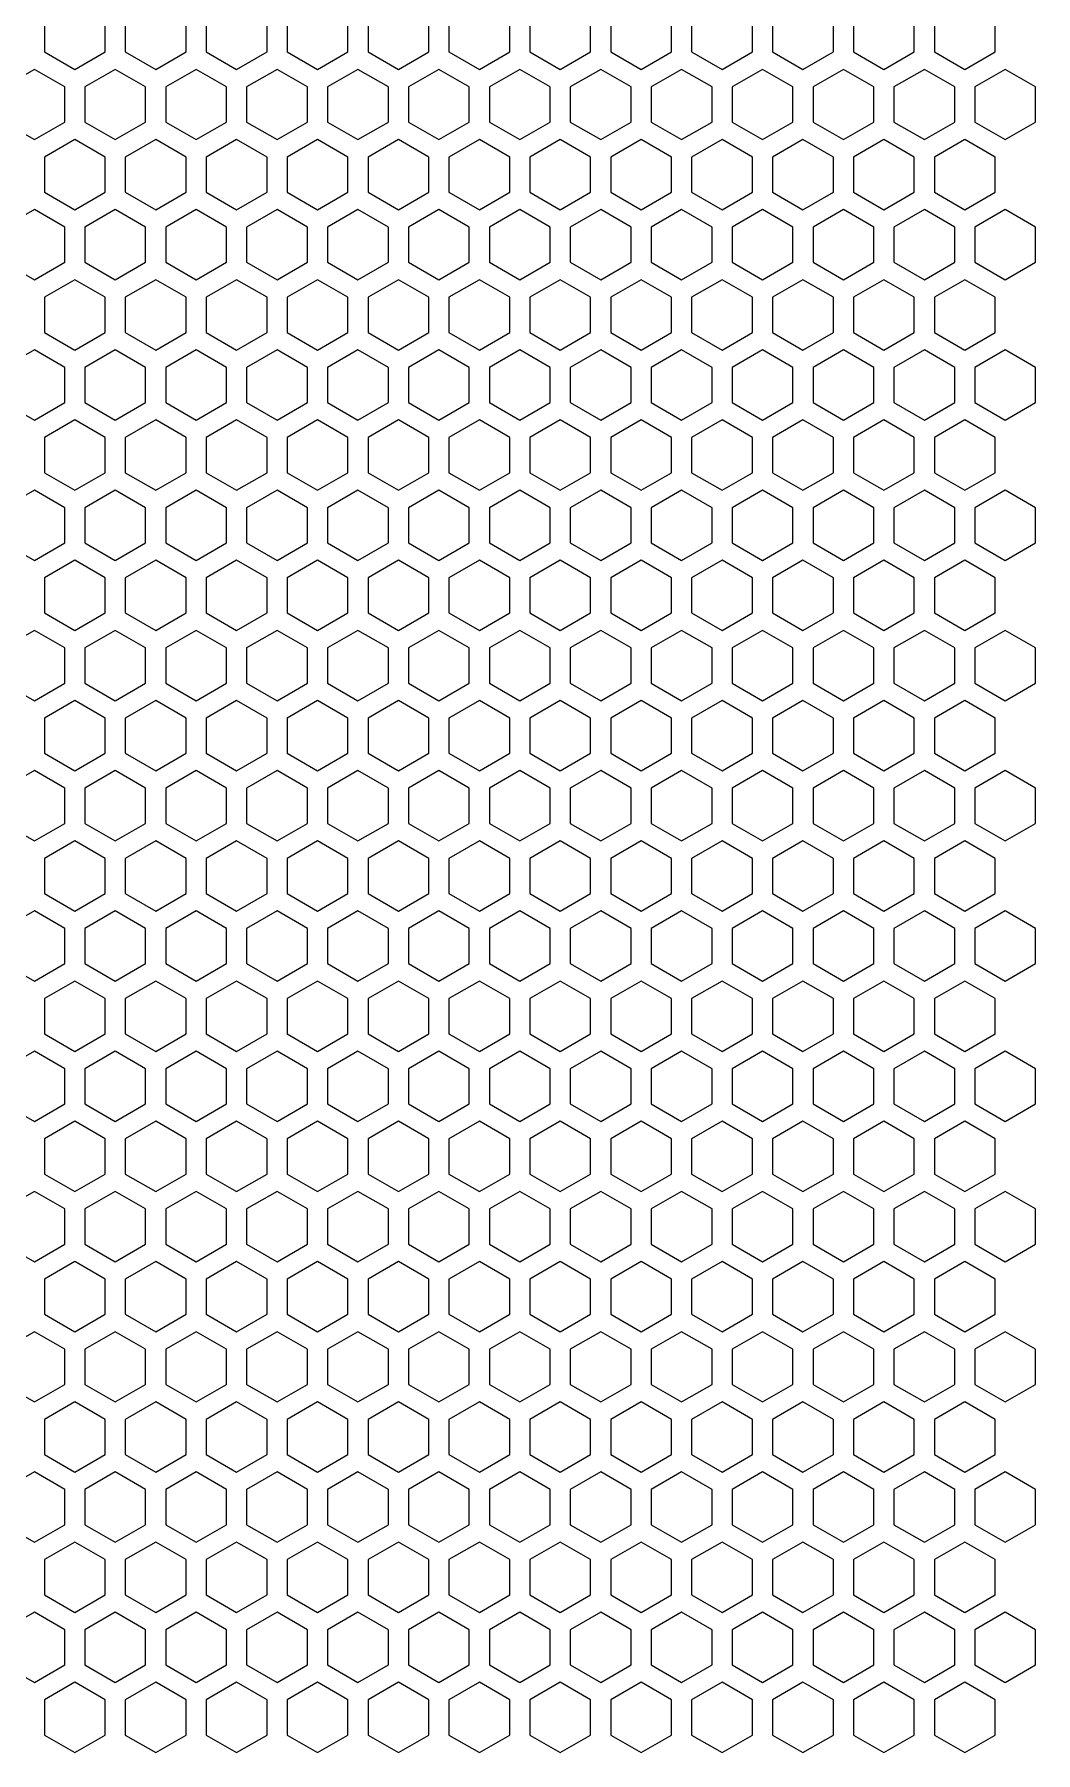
# Model space of a CAD drawing. Extents: x 2 to 204, y 16 to 190.
# Drawn here: x 154.3 to 204.2, y 15.5 to 101.1 of the extents above; entities that cross this region are included whole.
import ezdxf

# ---------------------------------------------------------------- set-up
doc = ezdxf.new("R2010")
doc.units = 0

msp = doc.modelspace()

# ---------------------------------------------------------------- linework, layer by layer
at = {"color": 7}
for points in [[(157.850187, 101.925876), (156.334645, 102.800876), (154.819103, 101.925876), (154.819103, 100.175879), (156.334645, 99.30088), (157.850187, 100.175879), (157.850187, 101.925876)], [(161.881273, 101.925876), (160.365728, 102.800876), (158.850186, 101.925876), (158.850186, 100.175879), (160.365728, 99.30088), (161.881273, 100.175879), (161.881273, 101.925876)], [(165.912357, 101.925876), (164.396815, 102.800876), (162.88127, 101.925876), (162.88127, 100.175879), (164.396815, 99.30088), (165.912357, 100.175879), (165.912357, 101.925876)], [(169.94344, 101.925876), (168.427898, 102.800876), (166.912356, 101.925876), (166.912356, 100.175879), (168.427898, 99.30088), (169.94344, 100.175879), (169.94344, 101.925876)], [(173.974523, 101.925876), (172.458981, 102.800876), (170.943439, 101.925876), (170.943439, 100.175879), (172.458981, 99.30088), (173.974523, 100.175879), (173.974523, 101.925876)], [(178.005607, 101.925876), (176.490065, 102.800876), (174.974523, 101.925876), (174.974523, 100.175879), (176.490065, 99.30088), (178.005607, 100.175879), (178.005607, 101.925876)], [(182.036693, 101.925876), (180.521148, 102.800876), (179.005606, 101.925876), (179.005606, 100.175879), (180.521148, 99.30088), (182.036693, 100.175879), (182.036693, 101.925876)], [(186.067776, 101.925876), (184.552232, 102.800876), (183.03669, 101.925876), (183.03669, 100.175879), (184.552232, 99.30088), (186.067776, 100.175879), (186.067776, 101.925876)], [(190.09886, 101.925876), (188.583315, 102.800876), (187.067773, 101.925876), (187.067773, 100.175879), (188.583315, 99.30088), (190.09886, 100.175879), (190.09886, 101.925876)], [(194.129943, 101.925876), (192.614401, 102.800876), (191.098856, 101.925876), (191.098856, 100.175879), (192.614401, 99.30088), (194.129943, 100.175879), (194.129943, 101.925876)], [(198.161026, 101.925876), (196.645484, 102.800876), (195.129942, 101.925876), (195.129942, 100.175879), (196.645484, 99.30088), (198.161026, 100.175879), (198.161026, 101.925876)], [(202.19211, 101.925876), (200.676568, 102.800876), (199.161026, 101.925876), (199.161026, 100.175879), (200.676568, 99.30088), (202.19211, 100.175879), (202.19211, 101.925876)], [(155.834647, 98.434857), (154.319105, 99.309854), (152.80356, 98.434857), (152.80356, 96.684858), (154.319105, 95.809858), (155.834647, 96.684858), (155.834647, 98.434857)], [(159.86573, 98.434857), (158.350188, 99.309854), (156.834646, 98.434857), (156.834646, 96.684858), (158.350188, 95.809858), (159.86573, 96.684858), (159.86573, 98.434857)], [(163.896814, 98.434857), (162.381272, 99.309854), (160.86573, 98.434857), (160.86573, 96.684858), (162.381272, 95.809858), (163.896814, 96.684858), (163.896814, 98.434857)], [(167.927897, 98.434857), (166.412355, 99.309854), (164.896813, 98.434857), (164.896813, 96.684858), (166.412355, 95.809858), (167.927897, 96.684858), (167.927897, 98.434857)], [(171.95898, 98.434857), (170.443438, 99.309854), (168.927896, 98.434857), (168.927896, 96.684858), (170.443438, 95.809858), (171.95898, 96.684858), (171.95898, 98.434857)], [(175.990066, 98.434857), (174.474524, 99.309854), (172.95898, 98.434857), (172.95898, 96.684858), (174.474524, 95.809858), (175.990066, 96.684858), (175.990066, 98.434857)], [(180.02115, 98.434857), (178.505608, 99.309854), (176.990063, 98.434857), (176.990063, 96.684858), (178.505608, 95.809858), (180.02115, 96.684858), (180.02115, 98.434857)], [(184.052233, 98.434857), (182.536691, 99.309854), (181.021147, 98.434857), (181.021147, 96.684858), (182.536691, 95.809858), (184.052233, 96.684858), (184.052233, 98.434857)], [(188.083317, 98.434857), (186.567775, 99.309854), (185.052233, 98.434857), (185.052233, 96.684858), (186.567775, 95.809858), (188.083317, 96.684858), (188.083317, 98.434857)], [(192.1144, 98.434857), (190.598858, 99.309854), (189.083316, 98.434857), (189.083316, 96.684858), (190.598858, 95.809858), (192.1144, 96.684858), (192.1144, 98.434857)], [(196.145486, 98.434857), (194.629941, 99.309854), (193.114399, 98.434857), (193.114399, 96.684858), (194.629941, 95.809858), (196.145486, 96.684858), (196.145486, 98.434857)], [(200.176569, 98.434857), (198.661025, 99.309854), (197.145483, 98.434857), (197.145483, 96.684858), (198.661025, 95.809858), (200.176569, 96.684858), (200.176569, 98.434857)], [(204.207653, 98.434857), (202.692108, 99.309854), (201.176569, 98.434857), (201.176569, 96.684858), (202.692108, 95.809858), (204.207653, 96.684858), (204.207653, 98.434857)], [(157.850187, 94.943835), (156.334645, 95.818835), (154.819103, 94.943835), (154.819103, 93.193838), (156.334645, 92.318839), (157.850187, 93.193838), (157.850187, 94.943835)], [(161.881273, 94.943835), (160.365728, 95.818835), (158.850186, 94.943835), (158.850186, 93.193838), (160.365728, 92.318839), (161.881273, 93.193838), (161.881273, 94.943835)], [(165.912357, 94.943835), (164.396815, 95.818835), (162.88127, 94.943835), (162.88127, 93.193838), (164.396815, 92.318839), (165.912357, 93.193838), (165.912357, 94.943835)], [(169.94344, 94.943835), (168.427898, 95.818835), (166.912356, 94.943835), (166.912356, 93.193838), (168.427898, 92.318839), (169.94344, 93.193838), (169.94344, 94.943835)], [(173.974523, 94.943835), (172.458981, 95.818835), (170.943439, 94.943835), (170.943439, 93.193838), (172.458981, 92.318839), (173.974523, 93.193838), (173.974523, 94.943835)], [(178.005607, 94.943835), (176.490065, 95.818835), (174.974523, 94.943835), (174.974523, 93.193838), (176.490065, 92.318839), (178.005607, 93.193838), (178.005607, 94.943835)], [(182.036693, 94.943835), (180.521148, 95.818835), (179.005606, 94.943835), (179.005606, 93.193838), (180.521148, 92.318839), (182.036693, 93.193838), (182.036693, 94.943835)], [(186.067776, 94.943835), (184.552232, 95.818835), (183.03669, 94.943835), (183.03669, 93.193838), (184.552232, 92.318839), (186.067776, 93.193838), (186.067776, 94.943835)], [(190.09886, 94.943835), (188.583315, 95.818835), (187.067773, 94.943835), (187.067773, 93.193838), (188.583315, 92.318839), (190.09886, 93.193838), (190.09886, 94.943835)], [(194.129943, 94.943835), (192.614401, 95.818835), (191.098856, 94.943835), (191.098856, 93.193838), (192.614401, 92.318839), (194.129943, 93.193838), (194.129943, 94.943835)], [(198.161026, 94.943835), (196.645484, 95.818835), (195.129942, 94.943835), (195.129942, 93.193838), (196.645484, 92.318839), (198.161026, 93.193838), (198.161026, 94.943835)], [(202.19211, 94.943835), (200.676568, 95.818835), (199.161026, 94.943835), (199.161026, 93.193838), (200.676568, 92.318839), (202.19211, 93.193838), (202.19211, 94.943835)], [(155.834647, 91.452813), (154.319105, 92.327813), (152.80356, 91.452813), (152.80356, 89.702817), (154.319105, 88.827817), (155.834647, 89.702817), (155.834647, 91.452813)], [(159.86573, 91.452813), (158.350188, 92.327813), (156.834646, 91.452813), (156.834646, 89.702817), (158.350188, 88.827817), (159.86573, 89.702817), (159.86573, 91.452813)], [(163.896814, 91.452813), (162.381272, 92.327813), (160.86573, 91.452813), (160.86573, 89.702817), (162.381272, 88.827817), (163.896814, 89.702817), (163.896814, 91.452813)], [(167.927897, 91.452813), (166.412355, 92.327813), (164.896813, 91.452813), (164.896813, 89.702817), (166.412355, 88.827817), (167.927897, 89.702817), (167.927897, 91.452813)], [(171.95898, 91.452813), (170.443438, 92.327813), (168.927896, 91.452813), (168.927896, 89.702817), (170.443438, 88.827817), (171.95898, 89.702817), (171.95898, 91.452813)], [(175.990066, 91.452813), (174.474524, 92.327813), (172.95898, 91.452813), (172.95898, 89.702817), (174.474524, 88.827817), (175.990066, 89.702817), (175.990066, 91.452813)], [(180.02115, 91.452813), (178.505608, 92.327813), (176.990063, 91.452813), (176.990063, 89.702817), (178.505608, 88.827817), (180.02115, 89.702817), (180.02115, 91.452813)], [(184.052233, 91.452813), (182.536691, 92.327813), (181.021147, 91.452813), (181.021147, 89.702817), (182.536691, 88.827817), (184.052233, 89.702817), (184.052233, 91.452813)], [(188.083317, 91.452813), (186.567775, 92.327813), (185.052233, 91.452813), (185.052233, 89.702817), (186.567775, 88.827817), (188.083317, 89.702817), (188.083317, 91.452813)], [(192.1144, 91.452813), (190.598858, 92.327813), (189.083316, 91.452813), (189.083316, 89.702817), (190.598858, 88.827817), (192.1144, 89.702817), (192.1144, 91.452813)], [(196.145486, 91.452813), (194.629941, 92.327813), (193.114399, 91.452813), (193.114399, 89.702817), (194.629941, 88.827817), (196.145486, 89.702817), (196.145486, 91.452813)], [(200.176569, 91.452813), (198.661025, 92.327813), (197.145483, 91.452813), (197.145483, 89.702817), (198.661025, 88.827817), (200.176569, 89.702817), (200.176569, 91.452813)], [(204.207653, 91.452813), (202.692108, 92.327813), (201.176569, 91.452813), (201.176569, 89.702817), (202.692108, 88.827817), (204.207653, 89.702817), (204.207653, 91.452813)], [(157.850187, 87.961794), (156.334645, 88.836791), (154.819103, 87.961794), (154.819103, 86.211795), (156.334645, 85.336797), (157.850187, 86.211795), (157.850187, 87.961794)], [(161.881273, 87.961794), (160.365728, 88.836791), (158.850186, 87.961794), (158.850186, 86.211795), (160.365728, 85.336797), (161.881273, 86.211795), (161.881273, 87.961794)], [(165.912357, 87.961794), (164.396815, 88.836791), (162.88127, 87.961794), (162.88127, 86.211795), (164.396815, 85.336797), (165.912357, 86.211795), (165.912357, 87.961794)], [(169.94344, 87.961794), (168.427898, 88.836791), (166.912356, 87.961794), (166.912356, 86.211795), (168.427898, 85.336797), (169.94344, 86.211795), (169.94344, 87.961794)], [(173.974523, 87.961794), (172.458981, 88.836791), (170.943439, 87.961794), (170.943439, 86.211795), (172.458981, 85.336797), (173.974523, 86.211795), (173.974523, 87.961794)], [(178.005607, 87.961794), (176.490065, 88.836791), (174.974523, 87.961794), (174.974523, 86.211795), (176.490065, 85.336797), (178.005607, 86.211795), (178.005607, 87.961794)], [(182.036693, 87.961794), (180.521148, 88.836791), (179.005606, 87.961794), (179.005606, 86.211795), (180.521148, 85.336797), (182.036693, 86.211795), (182.036693, 87.961794)], [(186.067776, 87.961794), (184.552232, 88.836791), (183.03669, 87.961794), (183.03669, 86.211795), (184.552232, 85.336797), (186.067776, 86.211795), (186.067776, 87.961794)], [(190.09886, 87.961794), (188.583315, 88.836791), (187.067773, 87.961794), (187.067773, 86.211795), (188.583315, 85.336797), (190.09886, 86.211795), (190.09886, 87.961794)], [(194.129943, 87.961794), (192.614401, 88.836791), (191.098856, 87.961794), (191.098856, 86.211795), (192.614401, 85.336797), (194.129943, 86.211795), (194.129943, 87.961794)], [(198.161026, 87.961794), (196.645484, 88.836791), (195.129942, 87.961794), (195.129942, 86.211795), (196.645484, 85.336797), (198.161026, 86.211795), (198.161026, 87.961794)], [(202.19211, 87.961794), (200.676568, 88.836791), (199.161026, 87.961794), (199.161026, 86.211795), (200.676568, 85.336797), (202.19211, 86.211795), (202.19211, 87.961794)], [(155.834647, 84.470772), (154.319105, 85.345772), (152.80356, 84.470772), (152.80356, 82.720775), (154.319105, 81.845776), (155.834647, 82.720775), (155.834647, 84.470772)], [(159.86573, 84.470772), (158.350188, 85.345772), (156.834646, 84.470772), (156.834646, 82.720775), (158.350188, 81.845776), (159.86573, 82.720775), (159.86573, 84.470772)], [(163.896814, 84.470772), (162.381272, 85.345772), (160.86573, 84.470772), (160.86573, 82.720775), (162.381272, 81.845776), (163.896814, 82.720775), (163.896814, 84.470772)], [(167.927897, 84.470772), (166.412355, 85.345772), (164.896813, 84.470772), (164.896813, 82.720775), (166.412355, 81.845776), (167.927897, 82.720775), (167.927897, 84.470772)], [(171.95898, 84.470772), (170.443438, 85.345772), (168.927896, 84.470772), (168.927896, 82.720775), (170.443438, 81.845776), (171.95898, 82.720775), (171.95898, 84.470772)], [(175.990066, 84.470772), (174.474524, 85.345772), (172.95898, 84.470772), (172.95898, 82.720775), (174.474524, 81.845776), (175.990066, 82.720775), (175.990066, 84.470772)], [(180.02115, 84.470772), (178.505608, 85.345772), (176.990063, 84.470772), (176.990063, 82.720775), (178.505608, 81.845776), (180.02115, 82.720775), (180.02115, 84.470772)], [(184.052233, 84.470772), (182.536691, 85.345772), (181.021147, 84.470772), (181.021147, 82.720775), (182.536691, 81.845776), (184.052233, 82.720775), (184.052233, 84.470772)], [(188.083317, 84.470772), (186.567775, 85.345772), (185.052233, 84.470772), (185.052233, 82.720775), (186.567775, 81.845776), (188.083317, 82.720775), (188.083317, 84.470772)], [(192.1144, 84.470772), (190.598858, 85.345772), (189.083316, 84.470772), (189.083316, 82.720775), (190.598858, 81.845776), (192.1144, 82.720775), (192.1144, 84.470772)], [(196.145486, 84.470772), (194.629941, 85.345772), (193.114399, 84.470772), (193.114399, 82.720775), (194.629941, 81.845776), (196.145486, 82.720775), (196.145486, 84.470772)], [(200.176569, 84.470772), (198.661025, 85.345772), (197.145483, 84.470772), (197.145483, 82.720775), (198.661025, 81.845776), (200.176569, 82.720775), (200.176569, 84.470772)], [(204.207653, 84.470772), (202.692108, 85.345772), (201.176569, 84.470772), (201.176569, 82.720775), (202.692108, 81.845776), (204.207653, 82.720775), (204.207653, 84.470772)], [(157.850187, 80.97975), (156.334645, 81.85475), (154.819103, 80.97975), (154.819103, 79.229754), (156.334645, 78.354754), (157.850187, 79.229754), (157.850187, 80.97975)], [(161.881273, 80.97975), (160.365728, 81.85475), (158.850186, 80.97975), (158.850186, 79.229754), (160.365728, 78.354754), (161.881273, 79.229754), (161.881273, 80.97975)], [(165.912357, 80.97975), (164.396815, 81.85475), (162.88127, 80.97975), (162.88127, 79.229754), (164.396815, 78.354754), (165.912357, 79.229754), (165.912357, 80.97975)], [(169.94344, 80.97975), (168.427898, 81.85475), (166.912356, 80.97975), (166.912356, 79.229754), (168.427898, 78.354754), (169.94344, 79.229754), (169.94344, 80.97975)], [(173.974523, 80.97975), (172.458981, 81.85475), (170.943439, 80.97975), (170.943439, 79.229754), (172.458981, 78.354754), (173.974523, 79.229754), (173.974523, 80.97975)], [(178.005607, 80.97975), (176.490065, 81.85475), (174.974523, 80.97975), (174.974523, 79.229754), (176.490065, 78.354754), (178.005607, 79.229754), (178.005607, 80.97975)], [(182.036693, 80.97975), (180.521148, 81.85475), (179.005606, 80.97975), (179.005606, 79.229754), (180.521148, 78.354754), (182.036693, 79.229754), (182.036693, 80.97975)], [(186.067776, 80.97975), (184.552232, 81.85475), (183.03669, 80.97975), (183.03669, 79.229754), (184.552232, 78.354754), (186.067776, 79.229754), (186.067776, 80.97975)], [(190.09886, 80.97975), (188.583315, 81.85475), (187.067773, 80.97975), (187.067773, 79.229754), (188.583315, 78.354754), (190.09886, 79.229754), (190.09886, 80.97975)], [(194.129943, 80.97975), (192.614401, 81.85475), (191.098856, 80.97975), (191.098856, 79.229754), (192.614401, 78.354754), (194.129943, 79.229754), (194.129943, 80.97975)], [(198.161026, 80.97975), (196.645484, 81.85475), (195.129942, 80.97975), (195.129942, 79.229754), (196.645484, 78.354754), (198.161026, 79.229754), (198.161026, 80.97975)], [(202.19211, 80.97975), (200.676568, 81.85475), (199.161026, 80.97975), (199.161026, 79.229754), (200.676568, 78.354754), (202.19211, 79.229754), (202.19211, 80.97975)], [(155.834647, 77.488731), (154.319105, 78.363728), (152.80356, 77.488731), (152.80356, 75.738732), (154.319105, 74.863735), (155.834647, 75.738732), (155.834647, 77.488731)], [(159.86573, 77.488731), (158.350188, 78.363728), (156.834646, 77.488731), (156.834646, 75.738732), (158.350188, 74.863735), (159.86573, 75.738732), (159.86573, 77.488731)], [(163.896814, 77.488731), (162.381272, 78.363728), (160.86573, 77.488731), (160.86573, 75.738732), (162.381272, 74.863735), (163.896814, 75.738732), (163.896814, 77.488731)], [(167.927897, 77.488731), (166.412355, 78.363728), (164.896813, 77.488731), (164.896813, 75.738732), (166.412355, 74.863735), (167.927897, 75.738732), (167.927897, 77.488731)], [(171.95898, 77.488731), (170.443438, 78.363728), (168.927896, 77.488731), (168.927896, 75.738732), (170.443438, 74.863735), (171.95898, 75.738732), (171.95898, 77.488731)], [(175.990066, 77.488731), (174.474524, 78.363728), (172.95898, 77.488731), (172.95898, 75.738732), (174.474524, 74.863735), (175.990066, 75.738732), (175.990066, 77.488731)], [(180.02115, 77.488731), (178.505608, 78.363728), (176.990063, 77.488731), (176.990063, 75.738732), (178.505608, 74.863735), (180.02115, 75.738732), (180.02115, 77.488731)], [(184.052233, 77.488731), (182.536691, 78.363728), (181.021147, 77.488731), (181.021147, 75.738732), (182.536691, 74.863735), (184.052233, 75.738732), (184.052233, 77.488731)], [(188.083317, 77.488731), (186.567775, 78.363728), (185.052233, 77.488731), (185.052233, 75.738732), (186.567775, 74.863735), (188.083317, 75.738732), (188.083317, 77.488731)], [(192.1144, 77.488731), (190.598858, 78.363728), (189.083316, 77.488731), (189.083316, 75.738732), (190.598858, 74.863735), (192.1144, 75.738732), (192.1144, 77.488731)], [(196.145486, 77.488731), (194.629941, 78.363728), (193.114399, 77.488731), (193.114399, 75.738732), (194.629941, 74.863735), (196.145486, 75.738732), (196.145486, 77.488731)], [(200.176569, 77.488731), (198.661025, 78.363728), (197.145483, 77.488731), (197.145483, 75.738732), (198.661025, 74.863735), (200.176569, 75.738732), (200.176569, 77.488731)], [(204.207653, 77.488731), (202.692108, 78.363728), (201.176569, 77.488731), (201.176569, 75.738732), (202.692108, 74.863735), (204.207653, 75.738732), (204.207653, 77.488731)], [(157.850187, 73.997709), (156.334645, 74.872707), (154.819103, 73.997709), (154.819103, 72.24771), (156.334645, 71.372713), (157.850187, 72.24771), (157.850187, 73.997709)], [(161.881273, 73.997709), (160.365728, 74.872707), (158.850186, 73.997709), (158.850186, 72.24771), (160.365728, 71.372713), (161.881273, 72.24771), (161.881273, 73.997709)], [(165.912357, 73.997709), (164.396815, 74.872707), (162.88127, 73.997709), (162.88127, 72.24771), (164.396815, 71.372713), (165.912357, 72.24771), (165.912357, 73.997709)], [(169.94344, 73.997709), (168.427898, 74.872707), (166.912356, 73.997709), (166.912356, 72.24771), (168.427898, 71.372713), (169.94344, 72.24771), (169.94344, 73.997709)], [(173.974523, 73.997709), (172.458981, 74.872707), (170.943439, 73.997709), (170.943439, 72.24771), (172.458981, 71.372713), (173.974523, 72.24771), (173.974523, 73.997709)], [(178.005607, 73.997709), (176.490065, 74.872707), (174.974523, 73.997709), (174.974523, 72.24771), (176.490065, 71.372713), (178.005607, 72.24771), (178.005607, 73.997709)], [(182.036693, 73.997709), (180.521148, 74.872707), (179.005606, 73.997709), (179.005606, 72.24771), (180.521148, 71.372713), (182.036693, 72.24771), (182.036693, 73.997709)], [(186.067776, 73.997709), (184.552232, 74.872707), (183.03669, 73.997709), (183.03669, 72.24771), (184.552232, 71.372713), (186.067776, 72.24771), (186.067776, 73.997709)], [(190.09886, 73.997709), (188.583315, 74.872707), (187.067773, 73.997709), (187.067773, 72.24771), (188.583315, 71.372713), (190.09886, 72.24771), (190.09886, 73.997709)], [(194.129943, 73.997709), (192.614401, 74.872707), (191.098856, 73.997709), (191.098856, 72.24771), (192.614401, 71.372713), (194.129943, 72.24771), (194.129943, 73.997709)], [(198.161026, 73.997709), (196.645484, 74.872707), (195.129942, 73.997709), (195.129942, 72.24771), (196.645484, 71.372713), (198.161026, 72.24771), (198.161026, 73.997709)], [(202.19211, 73.997709), (200.676568, 74.872707), (199.161026, 73.997709), (199.161026, 72.24771), (200.676568, 71.372713), (202.19211, 72.24771), (202.19211, 73.997709)], [(155.834647, 70.506688), (154.319105, 71.381687), (152.80356, 70.506688), (152.80356, 68.756691), (154.319105, 67.881691), (155.834647, 68.756691), (155.834647, 70.506688)], [(159.86573, 70.506688), (158.350188, 71.381687), (156.834646, 70.506688), (156.834646, 68.756691), (158.350188, 67.881691), (159.86573, 68.756691), (159.86573, 70.506688)], [(163.896814, 70.506688), (162.381272, 71.381687), (160.86573, 70.506688), (160.86573, 68.756691), (162.381272, 67.881691), (163.896814, 68.756691), (163.896814, 70.506688)], [(167.927897, 70.506688), (166.412355, 71.381687), (164.896813, 70.506688), (164.896813, 68.756691), (166.412355, 67.881691), (167.927897, 68.756691), (167.927897, 70.506688)], [(171.95898, 70.506688), (170.443438, 71.381687), (168.927896, 70.506688), (168.927896, 68.756691), (170.443438, 67.881691), (171.95898, 68.756691), (171.95898, 70.506688)], [(175.990066, 70.506688), (174.474524, 71.381687), (172.95898, 70.506688), (172.95898, 68.756691), (174.474524, 67.881691), (175.990066, 68.756691), (175.990066, 70.506688)], [(180.02115, 70.506688), (178.505608, 71.381687), (176.990063, 70.506688), (176.990063, 68.756691), (178.505608, 67.881691), (180.02115, 68.756691), (180.02115, 70.506688)], [(184.052233, 70.506688), (182.536691, 71.381687), (181.021147, 70.506688), (181.021147, 68.756691), (182.536691, 67.881691), (184.052233, 68.756691), (184.052233, 70.506688)], [(188.083317, 70.506688), (186.567775, 71.381687), (185.052233, 70.506688), (185.052233, 68.756691), (186.567775, 67.881691), (188.083317, 68.756691), (188.083317, 70.506688)], [(192.1144, 70.506688), (190.598858, 71.381687), (189.083316, 70.506688), (189.083316, 68.756691), (190.598858, 67.881691), (192.1144, 68.756691), (192.1144, 70.506688)], [(196.145486, 70.506688), (194.629941, 71.381687), (193.114399, 70.506688), (193.114399, 68.756691), (194.629941, 67.881691), (196.145486, 68.756691), (196.145486, 70.506688)], [(200.176569, 70.506688), (198.661025, 71.381687), (197.145483, 70.506688), (197.145483, 68.756691), (198.661025, 67.881691), (200.176569, 68.756691), (200.176569, 70.506688)], [(204.207653, 70.506688), (202.692108, 71.381687), (201.176569, 70.506688), (201.176569, 68.756691), (202.692108, 67.881691), (204.207653, 68.756691), (204.207653, 70.506688)], [(157.850187, 67.015668), (156.334645, 67.890665), (154.819103, 67.015668), (154.819103, 65.265669), (156.334645, 64.390672), (157.850187, 65.265669), (157.850187, 67.015668)], [(161.881273, 67.015668), (160.365728, 67.890665), (158.850186, 67.015668), (158.850186, 65.265669), (160.365728, 64.390672), (161.881273, 65.265669), (161.881273, 67.015668)], [(165.912357, 67.015668), (164.396815, 67.890665), (162.88127, 67.015668), (162.88127, 65.265669), (164.396815, 64.390672), (165.912357, 65.265669), (165.912357, 67.015668)], [(169.94344, 67.015668), (168.427898, 67.890665), (166.912356, 67.015668), (166.912356, 65.265669), (168.427898, 64.390672), (169.94344, 65.265669), (169.94344, 67.015668)], [(173.974523, 67.015668), (172.458981, 67.890665), (170.943439, 67.015668), (170.943439, 65.265669), (172.458981, 64.390672), (173.974523, 65.265669), (173.974523, 67.015668)], [(178.005607, 67.015668), (176.490065, 67.890665), (174.974523, 67.015668), (174.974523, 65.265669), (176.490065, 64.390672), (178.005607, 65.265669), (178.005607, 67.015668)], [(182.036693, 67.015668), (180.521148, 67.890665), (179.005606, 67.015668), (179.005606, 65.265669), (180.521148, 64.390672), (182.036693, 65.265669), (182.036693, 67.015668)], [(186.067776, 67.015668), (184.552232, 67.890665), (183.03669, 67.015668), (183.03669, 65.265669), (184.552232, 64.390672), (186.067776, 65.265669), (186.067776, 67.015668)], [(190.09886, 67.015668), (188.583315, 67.890665), (187.067773, 67.015668), (187.067773, 65.265669), (188.583315, 64.390672), (190.09886, 65.265669), (190.09886, 67.015668)], [(194.129943, 67.015668), (192.614401, 67.890665), (191.098856, 67.015668), (191.098856, 65.265669), (192.614401, 64.390672), (194.129943, 65.265669), (194.129943, 67.015668)], [(198.161026, 67.015668), (196.645484, 67.890665), (195.129942, 67.015668), (195.129942, 65.265669), (196.645484, 64.390672), (198.161026, 65.265669), (198.161026, 67.015668)], [(202.19211, 67.015668), (200.676568, 67.890665), (199.161026, 67.015668), (199.161026, 65.265669), (200.676568, 64.390672), (202.19211, 65.265669), (202.19211, 67.015668)], [(155.834647, 63.524646), (154.319105, 64.399644), (152.80356, 63.524646), (152.80356, 61.774649), (154.319105, 60.89965), (155.834647, 61.774649), (155.834647, 63.524646)], [(159.86573, 63.524646), (158.350188, 64.399644), (156.834646, 63.524646), (156.834646, 61.774649), (158.350188, 60.89965), (159.86573, 61.774649), (159.86573, 63.524646)], [(163.896814, 63.524646), (162.381272, 64.399644), (160.86573, 63.524646), (160.86573, 61.774649), (162.381272, 60.89965), (163.896814, 61.774649), (163.896814, 63.524646)], [(167.927897, 63.524646), (166.412355, 64.399644), (164.896813, 63.524646), (164.896813, 61.774649), (166.412355, 60.89965), (167.927897, 61.774649), (167.927897, 63.524646)], [(171.95898, 63.524646), (170.443438, 64.399644), (168.927896, 63.524646), (168.927896, 61.774649), (170.443438, 60.89965), (171.95898, 61.774649), (171.95898, 63.524646)], [(175.990066, 63.524646), (174.474524, 64.399644), (172.95898, 63.524646), (172.95898, 61.774649), (174.474524, 60.89965), (175.990066, 61.774649), (175.990066, 63.524646)], [(180.02115, 63.524646), (178.505608, 64.399644), (176.990063, 63.524646), (176.990063, 61.774649), (178.505608, 60.89965), (180.02115, 61.774649), (180.02115, 63.524646)], [(184.052233, 63.524646), (182.536691, 64.399644), (181.021147, 63.524646), (181.021147, 61.774649), (182.536691, 60.89965), (184.052233, 61.774649), (184.052233, 63.524646)], [(188.083317, 63.524646), (186.567775, 64.399644), (185.052233, 63.524646), (185.052233, 61.774649), (186.567775, 60.89965), (188.083317, 61.774649), (188.083317, 63.524646)], [(192.1144, 63.524646), (190.598858, 64.399644), (189.083316, 63.524646), (189.083316, 61.774649), (190.598858, 60.89965), (192.1144, 61.774649), (192.1144, 63.524646)], [(196.145486, 63.524646), (194.629941, 64.399644), (193.114399, 63.524646), (193.114399, 61.774649), (194.629941, 60.89965), (196.145486, 61.774649), (196.145486, 63.524646)], [(200.176569, 63.524646), (198.661025, 64.399644), (197.145483, 63.524646), (197.145483, 61.774649), (198.661025, 60.89965), (200.176569, 61.774649), (200.176569, 63.524646)], [(204.207653, 63.524646), (202.692108, 64.399644), (201.176569, 63.524646), (201.176569, 61.774649), (202.692108, 60.89965), (204.207653, 61.774649), (204.207653, 63.524646)], [(157.850187, 60.033625), (156.334645, 60.908624), (154.819103, 60.033625), (154.819103, 58.283628), (156.334645, 57.408628), (157.850187, 58.283628), (157.850187, 60.033625)], [(161.881273, 60.033625), (160.365728, 60.908624), (158.850186, 60.033625), (158.850186, 58.283628), (160.365728, 57.408628), (161.881273, 58.283628), (161.881273, 60.033625)], [(165.912357, 60.033625), (164.396815, 60.908624), (162.88127, 60.033625), (162.88127, 58.283628), (164.396815, 57.408628), (165.912357, 58.283628), (165.912357, 60.033625)], [(169.94344, 60.033625), (168.427898, 60.908624), (166.912356, 60.033625), (166.912356, 58.283628), (168.427898, 57.408628), (169.94344, 58.283628), (169.94344, 60.033625)], [(173.974523, 60.033625), (172.458981, 60.908624), (170.943439, 60.033625), (170.943439, 58.283628), (172.458981, 57.408628), (173.974523, 58.283628), (173.974523, 60.033625)], [(178.005607, 60.033625), (176.490065, 60.908624), (174.974523, 60.033625), (174.974523, 58.283628), (176.490065, 57.408628), (178.005607, 58.283628), (178.005607, 60.033625)], [(182.036693, 60.033625), (180.521148, 60.908624), (179.005606, 60.033625), (179.005606, 58.283628), (180.521148, 57.408628), (182.036693, 58.283628), (182.036693, 60.033625)], [(186.067776, 60.033625), (184.552232, 60.908624), (183.03669, 60.033625), (183.03669, 58.283628), (184.552232, 57.408628), (186.067776, 58.283628), (186.067776, 60.033625)], [(190.09886, 60.033625), (188.583315, 60.908624), (187.067773, 60.033625), (187.067773, 58.283628), (188.583315, 57.408628), (190.09886, 58.283628), (190.09886, 60.033625)], [(194.129943, 60.033625), (192.614401, 60.908624), (191.098856, 60.033625), (191.098856, 58.283628), (192.614401, 57.408628), (194.129943, 58.283628), (194.129943, 60.033625)], [(198.161026, 60.033625), (196.645484, 60.908624), (195.129942, 60.033625), (195.129942, 58.283628), (196.645484, 57.408628), (198.161026, 58.283628), (198.161026, 60.033625)], [(202.19211, 60.033625), (200.676568, 60.908624), (199.161026, 60.033625), (199.161026, 58.283628), (200.676568, 57.408628), (202.19211, 58.283628), (202.19211, 60.033625)], [(155.834647, 56.542603), (154.319105, 57.417602), (152.80356, 56.542603), (152.80356, 54.792606), (154.319105, 53.917606), (155.834647, 54.792606), (155.834647, 56.542603)], [(159.86573, 56.542603), (158.350188, 57.417602), (156.834646, 56.542603), (156.834646, 54.792606), (158.350188, 53.917606), (159.86573, 54.792606), (159.86573, 56.542603)], [(163.896814, 56.542603), (162.381272, 57.417602), (160.86573, 56.542603), (160.86573, 54.792606), (162.381272, 53.917606), (163.896814, 54.792606), (163.896814, 56.542603)], [(167.927897, 56.542603), (166.412355, 57.417602), (164.896813, 56.542603), (164.896813, 54.792606), (166.412355, 53.917606), (167.927897, 54.792606), (167.927897, 56.542603)], [(171.95898, 56.542603), (170.443438, 57.417602), (168.927896, 56.542603), (168.927896, 54.792606), (170.443438, 53.917606), (171.95898, 54.792606), (171.95898, 56.542603)], [(175.990066, 56.542603), (174.474524, 57.417602), (172.95898, 56.542603), (172.95898, 54.792606), (174.474524, 53.917606), (175.990066, 54.792606), (175.990066, 56.542603)], [(180.02115, 56.542603), (178.505608, 57.417602), (176.990063, 56.542603), (176.990063, 54.792606), (178.505608, 53.917606), (180.02115, 54.792606), (180.02115, 56.542603)], [(184.052233, 56.542603), (182.536691, 57.417602), (181.021147, 56.542603), (181.021147, 54.792606), (182.536691, 53.917606), (184.052233, 54.792606), (184.052233, 56.542603)], [(188.083317, 56.542603), (186.567775, 57.417602), (185.052233, 56.542603), (185.052233, 54.792606), (186.567775, 53.917606), (188.083317, 54.792606), (188.083317, 56.542603)], [(192.1144, 56.542603), (190.598858, 57.417602), (189.083316, 56.542603), (189.083316, 54.792606), (190.598858, 53.917606), (192.1144, 54.792606), (192.1144, 56.542603)], [(196.145486, 56.542603), (194.629941, 57.417602), (193.114399, 56.542603), (193.114399, 54.792606), (194.629941, 53.917606), (196.145486, 54.792606), (196.145486, 56.542603)], [(200.176569, 56.542603), (198.661025, 57.417602), (197.145483, 56.542603), (197.145483, 54.792606), (198.661025, 53.917606), (200.176569, 54.792606), (200.176569, 56.542603)], [(204.207653, 56.542603), (202.692108, 57.417602), (201.176569, 56.542603), (201.176569, 54.792606), (202.692108, 53.917606), (204.207653, 54.792606), (204.207653, 56.542603)], [(157.850187, 53.051583), (156.334645, 53.926583), (154.819103, 53.051583), (154.819103, 51.301584), (156.334645, 50.426587), (157.850187, 51.301584), (157.850187, 53.051583)], [(161.881273, 53.051583), (160.365728, 53.926583), (158.850186, 53.051583), (158.850186, 51.301584), (160.365728, 50.426587), (161.881273, 51.301584), (161.881273, 53.051583)], [(165.912357, 53.051583), (164.396815, 53.926583), (162.88127, 53.051583), (162.88127, 51.301584), (164.396815, 50.426587), (165.912357, 51.301584), (165.912357, 53.051583)], [(169.94344, 53.051583), (168.427898, 53.926583), (166.912356, 53.051583), (166.912356, 51.301584), (168.427898, 50.426587), (169.94344, 51.301584), (169.94344, 53.051583)], [(173.974523, 53.051583), (172.458981, 53.926583), (170.943439, 53.051583), (170.943439, 51.301584), (172.458981, 50.426587), (173.974523, 51.301584), (173.974523, 53.051583)], [(178.005607, 53.051583), (176.490065, 53.926583), (174.974523, 53.051583), (174.974523, 51.301584), (176.490065, 50.426587), (178.005607, 51.301584), (178.005607, 53.051583)], [(182.036693, 53.051583), (180.521148, 53.926583), (179.005606, 53.051583), (179.005606, 51.301584), (180.521148, 50.426587), (182.036693, 51.301584), (182.036693, 53.051583)], [(186.067776, 53.051583), (184.552232, 53.926583), (183.03669, 53.051583), (183.03669, 51.301584), (184.552232, 50.426587), (186.067776, 51.301584), (186.067776, 53.051583)], [(190.09886, 53.051583), (188.583315, 53.926583), (187.067773, 53.051583), (187.067773, 51.301584), (188.583315, 50.426587), (190.09886, 51.301584), (190.09886, 53.051583)], [(194.129943, 53.051583), (192.614401, 53.926583), (191.098856, 53.051583), (191.098856, 51.301584), (192.614401, 50.426587), (194.129943, 51.301584), (194.129943, 53.051583)], [(198.161026, 53.051583), (196.645484, 53.926583), (195.129942, 53.051583), (195.129942, 51.301584), (196.645484, 50.426587), (198.161026, 51.301584), (198.161026, 53.051583)], [(202.19211, 53.051583), (200.676568, 53.926583), (199.161026, 53.051583), (199.161026, 51.301584), (200.676568, 50.426587), (202.19211, 51.301584), (202.19211, 53.051583)], [(155.834647, 49.560551), (154.319105, 50.435561), (152.80356, 49.560551), (152.80356, 47.810573), (154.319105, 46.93557), (155.834647, 47.810573), (155.834647, 49.560551)], [(159.86573, 49.560551), (158.350188, 50.435561), (156.834646, 49.560551), (156.834646, 47.810573), (158.350188, 46.93557), (159.86573, 47.810573), (159.86573, 49.560551)], [(163.896814, 49.560551), (162.381272, 50.435561), (160.86573, 49.560551), (160.86573, 47.810573), (162.381272, 46.93557), (163.896814, 47.810573), (163.896814, 49.560551)], [(167.927897, 49.560551), (166.412355, 50.435561), (164.896813, 49.560551), (164.896813, 47.810573), (166.412355, 46.93557), (167.927897, 47.810573), (167.927897, 49.560551)], [(171.95898, 49.560551), (170.443438, 50.435561), (168.927896, 49.560551), (168.927896, 47.810573), (170.443438, 46.93557), (171.95898, 47.810573), (171.95898, 49.560551)], [(175.990066, 49.560551), (174.474524, 50.435561), (172.95898, 49.560551), (172.95898, 47.810573), (174.474524, 46.93557), (175.990066, 47.810573), (175.990066, 49.560551)], [(180.02115, 49.560551), (178.505608, 50.435561), (176.990063, 49.560551), (176.990063, 47.810573), (178.505608, 46.93557), (180.02115, 47.810573), (180.02115, 49.560551)], [(184.052233, 49.560551), (182.536691, 50.435561), (181.021147, 49.560551), (181.021147, 47.810573), (182.536691, 46.93557), (184.052233, 47.810573), (184.052233, 49.560551)], [(188.083317, 49.560551), (186.567775, 50.435561), (185.052233, 49.560551), (185.052233, 47.810573), (186.567775, 46.93557), (188.083317, 47.810573), (188.083317, 49.560551)], [(192.1144, 49.560551), (190.598858, 50.435561), (189.083316, 49.560551), (189.083316, 47.810573), (190.598858, 46.93557), (192.1144, 47.810573), (192.1144, 49.560551)], [(196.145486, 49.560551), (194.629941, 50.435561), (193.114399, 49.560551), (193.114399, 47.810573), (194.629941, 46.93557), (196.145486, 47.810573), (196.145486, 49.560551)], [(200.176569, 49.560551), (198.661025, 50.435561), (197.145483, 49.560551), (197.145483, 47.810573), (198.661025, 46.93557), (200.176569, 47.810573), (200.176569, 49.560551)], [(204.207653, 49.560551), (202.692108, 50.435561), (201.176569, 49.560551), (201.176569, 47.810573), (202.692108, 46.93557), (204.207653, 47.810573), (204.207653, 49.560551)], [(157.850187, 46.069537), (156.334645, 46.944539), (154.819103, 46.069537), (154.819103, 44.319532), (156.334645, 43.444556), (157.850187, 44.319532), (157.850187, 46.069537)], [(161.881273, 46.069537), (160.365728, 46.944539), (158.850186, 46.069537), (158.850186, 44.319532), (160.365728, 43.444556), (161.881273, 44.319532), (161.881273, 46.069537)], [(165.912357, 46.069537), (164.396815, 46.944539), (162.88127, 46.069537), (162.88127, 44.319532), (164.396815, 43.444556), (165.912357, 44.319532), (165.912357, 46.069537)], [(169.94344, 46.069537), (168.427898, 46.944539), (166.912356, 46.069537), (166.912356, 44.319532), (168.427898, 43.444556), (169.94344, 44.319532), (169.94344, 46.069537)], [(173.974523, 46.069537), (172.458981, 46.944539), (170.943439, 46.069537), (170.943439, 44.319532), (172.458981, 43.444556), (173.974523, 44.319532), (173.974523, 46.069537)], [(178.005607, 46.069537), (176.490065, 46.944539), (174.974523, 46.069537), (174.974523, 44.319532), (176.490065, 43.444556), (178.005607, 44.319532), (178.005607, 46.069537)], [(182.036693, 46.069537), (180.521148, 46.944539), (179.005606, 46.069537), (179.005606, 44.319532), (180.521148, 43.444556), (182.036693, 44.319532), (182.036693, 46.069537)], [(186.067776, 46.069537), (184.552232, 46.944539), (183.03669, 46.069537), (183.03669, 44.319532), (184.552232, 43.444556), (186.067776, 44.319532), (186.067776, 46.069537)], [(190.09886, 46.069537), (188.583315, 46.944539), (187.067773, 46.069537), (187.067773, 44.319532), (188.583315, 43.444556), (190.09886, 44.319532), (190.09886, 46.069537)], [(194.129943, 46.069537), (192.614401, 46.944539), (191.098856, 46.069537), (191.098856, 44.319532), (192.614401, 43.444556), (194.129943, 44.319532), (194.129943, 46.069537)], [(198.161026, 46.069537), (196.645484, 46.944539), (195.129942, 46.069537), (195.129942, 44.319532), (196.645484, 43.444556), (198.161026, 44.319532), (198.161026, 46.069537)], [(202.19211, 46.069537), (200.676568, 46.944539), (199.161026, 46.069537), (199.161026, 44.319532), (200.676568, 43.444556), (202.19211, 44.319532), (202.19211, 46.069537)], [(155.834647, 42.578523), (154.319105, 43.453526), (152.80356, 42.578523), (152.80356, 40.828518), (154.319105, 39.953516), (155.834647, 40.828518), (155.834647, 42.578523)], [(159.86573, 42.578523), (158.350188, 43.453526), (156.834646, 42.578523), (156.834646, 40.828518), (158.350188, 39.953516), (159.86573, 40.828518), (159.86573, 42.578523)], [(163.896814, 42.578523), (162.381272, 43.453526), (160.86573, 42.578523), (160.86573, 40.828518), (162.381272, 39.953516), (163.896814, 40.828518), (163.896814, 42.578523)], [(167.927897, 42.578523), (166.412355, 43.453526), (164.896813, 42.578523), (164.896813, 40.828518), (166.412355, 39.953516), (167.927897, 40.828518), (167.927897, 42.578523)], [(171.95898, 42.578523), (170.443438, 43.453526), (168.927896, 42.578523), (168.927896, 40.828518), (170.443438, 39.953516), (171.95898, 40.828518), (171.95898, 42.578523)], [(175.990066, 42.578523), (174.474524, 43.453526), (172.95898, 42.578523), (172.95898, 40.828518), (174.474524, 39.953516), (175.990066, 40.828518), (175.990066, 42.578523)], [(180.02115, 42.578523), (178.505608, 43.453526), (176.990063, 42.578523), (176.990063, 40.828518), (178.505608, 39.953516), (180.02115, 40.828518), (180.02115, 42.578523)], [(184.052233, 42.578523), (182.536691, 43.453526), (181.021147, 42.578523), (181.021147, 40.828518), (182.536691, 39.953516), (184.052233, 40.828518), (184.052233, 42.578523)], [(188.083317, 42.578523), (186.567775, 43.453526), (185.052233, 42.578523), (185.052233, 40.828518), (186.567775, 39.953516), (188.083317, 40.828518), (188.083317, 42.578523)], [(192.1144, 42.578523), (190.598858, 43.453526), (189.083316, 42.578523), (189.083316, 40.828518), (190.598858, 39.953516), (192.1144, 40.828518), (192.1144, 42.578523)], [(196.145486, 42.578523), (194.629941, 43.453526), (193.114399, 42.578523), (193.114399, 40.828518), (194.629941, 39.953516), (196.145486, 40.828518), (196.145486, 42.578523)], [(200.176569, 42.578523), (198.661025, 43.453526), (197.145483, 42.578523), (197.145483, 40.828518), (198.661025, 39.953516), (200.176569, 40.828518), (200.176569, 42.578523)], [(204.207653, 42.578523), (202.692108, 43.453526), (201.176569, 42.578523), (201.176569, 40.828518), (202.692108, 39.953516), (204.207653, 40.828518), (204.207653, 42.578523)], [(157.850187, 39.087509), (156.334645, 39.962485), (154.819103, 39.087509), (154.819103, 37.337504), (156.334645, 36.462502), (157.850187, 37.337504), (157.850187, 39.087509)], [(161.881273, 39.087509), (160.365728, 39.962485), (158.850186, 39.087509), (158.850186, 37.337504), (160.365728, 36.462502), (161.881273, 37.337504), (161.881273, 39.087509)], [(165.912357, 39.087509), (164.396815, 39.962485), (162.88127, 39.087509), (162.88127, 37.337504), (164.396815, 36.462502), (165.912357, 37.337504), (165.912357, 39.087509)], [(169.94344, 39.087509), (168.427898, 39.962485), (166.912356, 39.087509), (166.912356, 37.337504), (168.427898, 36.462502), (169.94344, 37.337504), (169.94344, 39.087509)], [(173.974523, 39.087509), (172.458981, 39.962485), (170.943439, 39.087509), (170.943439, 37.337504), (172.458981, 36.462502), (173.974523, 37.337504), (173.974523, 39.087509)], [(178.005607, 39.087509), (176.490065, 39.962485), (174.974523, 39.087509), (174.974523, 37.337504), (176.490065, 36.462502), (178.005607, 37.337504), (178.005607, 39.087509)], [(182.036693, 39.087509), (180.521148, 39.962485), (179.005606, 39.087509), (179.005606, 37.337504), (180.521148, 36.462502), (182.036693, 37.337504), (182.036693, 39.087509)], [(186.067776, 39.087509), (184.552232, 39.962485), (183.03669, 39.087509), (183.03669, 37.337504), (184.552232, 36.462502), (186.067776, 37.337504), (186.067776, 39.087509)], [(190.09886, 39.087509), (188.583315, 39.962485), (187.067773, 39.087509), (187.067773, 37.337504), (188.583315, 36.462502), (190.09886, 37.337504), (190.09886, 39.087509)], [(194.129943, 39.087509), (192.614401, 39.962485), (191.098856, 39.087509), (191.098856, 37.337504), (192.614401, 36.462502), (194.129943, 37.337504), (194.129943, 39.087509)], [(198.161026, 39.087509), (196.645484, 39.962485), (195.129942, 39.087509), (195.129942, 37.337504), (196.645484, 36.462502), (198.161026, 37.337504), (198.161026, 39.087509)], [(202.19211, 39.087509), (200.676568, 39.962485), (199.161026, 39.087509), (199.161026, 37.337504), (200.676568, 36.462502), (202.19211, 37.337504), (202.19211, 39.087509)], [(155.834647, 35.596469), (154.319105, 36.471471), (152.80356, 35.596469), (152.80356, 33.84649), (154.319105, 32.971488), (155.834647, 33.84649), (155.834647, 35.596469)], [(159.86573, 35.596469), (158.350188, 36.471471), (156.834646, 35.596469), (156.834646, 33.84649), (158.350188, 32.971488), (159.86573, 33.84649), (159.86573, 35.596469)], [(163.896814, 35.596469), (162.381272, 36.471471), (160.86573, 35.596469), (160.86573, 33.84649), (162.381272, 32.971488), (163.896814, 33.84649), (163.896814, 35.596469)], [(167.927897, 35.596469), (166.412355, 36.471471), (164.896813, 35.596469), (164.896813, 33.84649), (166.412355, 32.971488), (167.927897, 33.84649), (167.927897, 35.596469)], [(171.95898, 35.596469), (170.443438, 36.471471), (168.927896, 35.596469), (168.927896, 33.84649), (170.443438, 32.971488), (171.95898, 33.84649), (171.95898, 35.596469)], [(175.990066, 35.596469), (174.474524, 36.471471), (172.95898, 35.596469), (172.95898, 33.84649), (174.474524, 32.971488), (175.990066, 33.84649), (175.990066, 35.596469)], [(180.02115, 35.596469), (178.505608, 36.471471), (176.990063, 35.596469), (176.990063, 33.84649), (178.505608, 32.971488), (180.02115, 33.84649), (180.02115, 35.596469)], [(184.052233, 35.596469), (182.536691, 36.471471), (181.021147, 35.596469), (181.021147, 33.84649), (182.536691, 32.971488), (184.052233, 33.84649), (184.052233, 35.596469)], [(188.083317, 35.596469), (186.567775, 36.471471), (185.052233, 35.596469), (185.052233, 33.84649), (186.567775, 32.971488), (188.083317, 33.84649), (188.083317, 35.596469)], [(192.1144, 35.596469), (190.598858, 36.471471), (189.083316, 35.596469), (189.083316, 33.84649), (190.598858, 32.971488), (192.1144, 33.84649), (192.1144, 35.596469)], [(196.145486, 35.596469), (194.629941, 36.471471), (193.114399, 35.596469), (193.114399, 33.84649), (194.629941, 32.971488), (196.145486, 33.84649), (196.145486, 35.596469)], [(200.176569, 35.596469), (198.661025, 36.471471), (197.145483, 35.596469), (197.145483, 33.84649), (198.661025, 32.971488), (200.176569, 33.84649), (200.176569, 35.596469)], [(204.207653, 35.596469), (202.692108, 36.471471), (201.176569, 35.596469), (201.176569, 33.84649), (202.692108, 32.971488), (204.207653, 33.84649), (204.207653, 35.596469)], [(157.850187, 32.105455), (156.334645, 32.980457), (154.819103, 32.105455), (154.819103, 30.35545), (156.334645, 29.480448), (157.850187, 30.35545), (157.850187, 32.105455)], [(161.881273, 32.105455), (160.365728, 32.980457), (158.850186, 32.105455), (158.850186, 30.35545), (160.365728, 29.480448), (161.881273, 30.35545), (161.881273, 32.105455)], [(165.912357, 32.105455), (164.396815, 32.980457), (162.88127, 32.105455), (162.88127, 30.35545), (164.396815, 29.480448), (165.912357, 30.35545), (165.912357, 32.105455)], [(169.94344, 32.105455), (168.427898, 32.980457), (166.912356, 32.105455), (166.912356, 30.35545), (168.427898, 29.480448), (169.94344, 30.35545), (169.94344, 32.105455)], [(173.974523, 32.105455), (172.458981, 32.980457), (170.943439, 32.105455), (170.943439, 30.35545), (172.458981, 29.480448), (173.974523, 30.35545), (173.974523, 32.105455)], [(178.005607, 32.105455), (176.490065, 32.980457), (174.974523, 32.105455), (174.974523, 30.35545), (176.490065, 29.480448), (178.005607, 30.35545), (178.005607, 32.105455)], [(182.036693, 32.105455), (180.521148, 32.980457), (179.005606, 32.105455), (179.005606, 30.35545), (180.521148, 29.480448), (182.036693, 30.35545), (182.036693, 32.105455)], [(186.067776, 32.105455), (184.552232, 32.980457), (183.03669, 32.105455), (183.03669, 30.35545), (184.552232, 29.480448), (186.067776, 30.35545), (186.067776, 32.105455)], [(190.09886, 32.105455), (188.583315, 32.980457), (187.067773, 32.105455), (187.067773, 30.35545), (188.583315, 29.480448), (190.09886, 30.35545), (190.09886, 32.105455)], [(194.129943, 32.105455), (192.614401, 32.980457), (191.098856, 32.105455), (191.098856, 30.35545), (192.614401, 29.480448), (194.129943, 30.35545), (194.129943, 32.105455)], [(198.161026, 32.105455), (196.645484, 32.980457), (195.129942, 32.105455), (195.129942, 30.35545), (196.645484, 29.480448), (198.161026, 30.35545), (198.161026, 32.105455)], [(202.19211, 32.105455), (200.676568, 32.980457), (199.161026, 32.105455), (199.161026, 30.35545), (200.676568, 29.480448), (202.19211, 30.35545), (202.19211, 32.105455)], [(155.834647, 28.614441), (154.319105, 29.489443), (152.80356, 28.614441), (152.80356, 26.864436), (154.319105, 25.989434), (155.834647, 26.864436), (155.834647, 28.614441)], [(159.86573, 28.614441), (158.350188, 29.489443), (156.834646, 28.614441), (156.834646, 26.864436), (158.350188, 25.989434), (159.86573, 26.864436), (159.86573, 28.614441)], [(163.896814, 28.614441), (162.381272, 29.489443), (160.86573, 28.614441), (160.86573, 26.864436), (162.381272, 25.989434), (163.896814, 26.864436), (163.896814, 28.614441)], [(167.927897, 28.614441), (166.412355, 29.489443), (164.896813, 28.614441), (164.896813, 26.864436), (166.412355, 25.989434), (167.927897, 26.864436), (167.927897, 28.614441)], [(171.95898, 28.614441), (170.443438, 29.489443), (168.927896, 28.614441), (168.927896, 26.864436), (170.443438, 25.989434), (171.95898, 26.864436), (171.95898, 28.614441)], [(175.990066, 28.614441), (174.474524, 29.489443), (172.95898, 28.614441), (172.95898, 26.864436), (174.474524, 25.989434), (175.990066, 26.864436), (175.990066, 28.614441)], [(180.02115, 28.614441), (178.505608, 29.489443), (176.990063, 28.614441), (176.990063, 26.864436), (178.505608, 25.989434), (180.02115, 26.864436), (180.02115, 28.614441)], [(184.052233, 28.614441), (182.536691, 29.489443), (181.021147, 28.614441), (181.021147, 26.864436), (182.536691, 25.989434), (184.052233, 26.864436), (184.052233, 28.614441)], [(188.083317, 28.614441), (186.567775, 29.489443), (185.052233, 28.614441), (185.052233, 26.864436), (186.567775, 25.989434), (188.083317, 26.864436), (188.083317, 28.614441)], [(192.1144, 28.614441), (190.598858, 29.489443), (189.083316, 28.614441), (189.083316, 26.864436), (190.598858, 25.989434), (192.1144, 26.864436), (192.1144, 28.614441)], [(196.145486, 28.614441), (194.629941, 29.489443), (193.114399, 28.614441), (193.114399, 26.864436), (194.629941, 25.989434), (196.145486, 26.864436), (196.145486, 28.614441)], [(200.176569, 28.614441), (198.661025, 29.489443), (197.145483, 28.614441), (197.145483, 26.864436), (198.661025, 25.989434), (200.176569, 26.864436), (200.176569, 28.614441)], [(204.207653, 28.614441), (202.692108, 29.489443), (201.176569, 28.614441), (201.176569, 26.864436), (202.692108, 25.989434), (204.207653, 26.864436), (204.207653, 28.614441)], [(157.850187, 25.123427), (156.334645, 25.998403), (154.819103, 25.123427), (154.819103, 23.373422), (156.334645, 22.49842), (157.850187, 23.373422), (157.850187, 25.123427)], [(161.881273, 25.123427), (160.365728, 25.998403), (158.850186, 25.123427), (158.850186, 23.373422), (160.365728, 22.49842), (161.881273, 23.373422), (161.881273, 25.123427)], [(165.912357, 25.123427), (164.396815, 25.998403), (162.88127, 25.123427), (162.88127, 23.373422), (164.396815, 22.49842), (165.912357, 23.373422), (165.912357, 25.123427)], [(169.94344, 25.123427), (168.427898, 25.998403), (166.912356, 25.123427), (166.912356, 23.373422), (168.427898, 22.49842), (169.94344, 23.373422), (169.94344, 25.123427)], [(173.974523, 25.123427), (172.458981, 25.998403), (170.943439, 25.123427), (170.943439, 23.373422), (172.458981, 22.49842), (173.974523, 23.373422), (173.974523, 25.123427)], [(178.005607, 25.123427), (176.490065, 25.998403), (174.974523, 25.123427), (174.974523, 23.373422), (176.490065, 22.49842), (178.005607, 23.373422), (178.005607, 25.123427)], [(182.036693, 25.123427), (180.521148, 25.998403), (179.005606, 25.123427), (179.005606, 23.373422), (180.521148, 22.49842), (182.036693, 23.373422), (182.036693, 25.123427)], [(186.067776, 25.123427), (184.552232, 25.998403), (183.03669, 25.123427), (183.03669, 23.373422), (184.552232, 22.49842), (186.067776, 23.373422), (186.067776, 25.123427)], [(190.09886, 25.123427), (188.583315, 25.998403), (187.067773, 25.123427), (187.067773, 23.373422), (188.583315, 22.49842), (190.09886, 23.373422), (190.09886, 25.123427)], [(194.129943, 25.123427), (192.614401, 25.998403), (191.098856, 25.123427), (191.098856, 23.373422), (192.614401, 22.49842), (194.129943, 23.373422), (194.129943, 25.123427)], [(198.161026, 25.123427), (196.645484, 25.998403), (195.129942, 25.123427), (195.129942, 23.373422), (196.645484, 22.49842), (198.161026, 23.373422), (198.161026, 25.123427)], [(202.19211, 25.123427), (200.676568, 25.998403), (199.161026, 25.123427), (199.161026, 23.373422), (200.676568, 22.49842), (202.19211, 23.373422), (202.19211, 25.123427)], [(155.834647, 21.632387), (154.319105, 22.507389), (152.80356, 21.632387), (152.80356, 19.882408), (154.319105, 19.007406), (155.834647, 19.882408), (155.834647, 21.632387)], [(159.86573, 21.632387), (158.350188, 22.507389), (156.834646, 21.632387), (156.834646, 19.882408), (158.350188, 19.007406), (159.86573, 19.882408), (159.86573, 21.632387)], [(163.896814, 21.632387), (162.381272, 22.507389), (160.86573, 21.632387), (160.86573, 19.882408), (162.381272, 19.007406), (163.896814, 19.882408), (163.896814, 21.632387)], [(167.927897, 21.632387), (166.412355, 22.507389), (164.896813, 21.632387), (164.896813, 19.882408), (166.412355, 19.007406), (167.927897, 19.882408), (167.927897, 21.632387)], [(171.95898, 21.632387), (170.443438, 22.507389), (168.927896, 21.632387), (168.927896, 19.882408), (170.443438, 19.007406), (171.95898, 19.882408), (171.95898, 21.632387)], [(175.990066, 21.632387), (174.474524, 22.507389), (172.95898, 21.632387), (172.95898, 19.882408), (174.474524, 19.007406), (175.990066, 19.882408), (175.990066, 21.632387)], [(180.02115, 21.632387), (178.505608, 22.507389), (176.990063, 21.632387), (176.990063, 19.882408), (178.505608, 19.007406), (180.02115, 19.882408), (180.02115, 21.632387)], [(184.052233, 21.632387), (182.536691, 22.507389), (181.021147, 21.632387), (181.021147, 19.882408), (182.536691, 19.007406), (184.052233, 19.882408), (184.052233, 21.632387)], [(188.083317, 21.632387), (186.567775, 22.507389), (185.052233, 21.632387), (185.052233, 19.882408), (186.567775, 19.007406), (188.083317, 19.882408), (188.083317, 21.632387)], [(192.1144, 21.632387), (190.598858, 22.507389), (189.083316, 21.632387), (189.083316, 19.882408), (190.598858, 19.007406), (192.1144, 19.882408), (192.1144, 21.632387)], [(196.145486, 21.632387), (194.629941, 22.507389), (193.114399, 21.632387), (193.114399, 19.882408), (194.629941, 19.007406), (196.145486, 19.882408), (196.145486, 21.632387)], [(200.176569, 21.632387), (198.661025, 22.507389), (197.145483, 21.632387), (197.145483, 19.882408), (198.661025, 19.007406), (200.176569, 19.882408), (200.176569, 21.632387)], [(204.207653, 21.632387), (202.692108, 22.507389), (201.176569, 21.632387), (201.176569, 19.882408), (202.692108, 19.007406), (204.207653, 19.882408), (204.207653, 21.632387)], [(157.850187, 18.141373), (156.334645, 19.016375), (154.819103, 18.141373), (154.819103, 16.391368), (156.334645, 15.516365), (157.850187, 16.391368), (157.850187, 18.141373)], [(161.881273, 18.141373), (160.365728, 19.016375), (158.850186, 18.141373), (158.850186, 16.391368), (160.365728, 15.516365), (161.881273, 16.391368), (161.881273, 18.141373)], [(165.912357, 18.141373), (164.396815, 19.016375), (162.88127, 18.141373), (162.88127, 16.391368), (164.396815, 15.516365), (165.912357, 16.391368), (165.912357, 18.141373)], [(169.94344, 18.141373), (168.427898, 19.016375), (166.912356, 18.141373), (166.912356, 16.391368), (168.427898, 15.516365), (169.94344, 16.391368), (169.94344, 18.141373)], [(173.974523, 18.141373), (172.458981, 19.016375), (170.943439, 18.141373), (170.943439, 16.391368), (172.458981, 15.516365), (173.974523, 16.391368), (173.974523, 18.141373)], [(178.005607, 18.141373), (176.490065, 19.016375), (174.974523, 18.141373), (174.974523, 16.391368), (176.490065, 15.516365), (178.005607, 16.391368), (178.005607, 18.141373)], [(182.036693, 18.141373), (180.521148, 19.016375), (179.005606, 18.141373), (179.005606, 16.391368), (180.521148, 15.516365), (182.036693, 16.391368), (182.036693, 18.141373)], [(186.067776, 18.141373), (184.552232, 19.016375), (183.03669, 18.141373), (183.03669, 16.391368), (184.552232, 15.516365), (186.067776, 16.391368), (186.067776, 18.141373)], [(190.09886, 18.141373), (188.583315, 19.016375), (187.067773, 18.141373), (187.067773, 16.391368), (188.583315, 15.516365), (190.09886, 16.391368), (190.09886, 18.141373)], [(194.129943, 18.141373), (192.614401, 19.016375), (191.098856, 18.141373), (191.098856, 16.391368), (192.614401, 15.516365), (194.129943, 16.391368), (194.129943, 18.141373)], [(198.161026, 18.141373), (196.645484, 19.016375), (195.129942, 18.141373), (195.129942, 16.391368), (196.645484, 15.516365), (198.161026, 16.391368), (198.161026, 18.141373)], [(202.19211, 18.141373), (200.676568, 19.016375), (199.161026, 18.141373), (199.161026, 16.391368), (200.676568, 15.516365), (202.19211, 16.391368), (202.19211, 18.141373)]]:
    msp.add_lwpolyline(points, dxfattribs=at)

doc.saveas('drawing.dxf')
